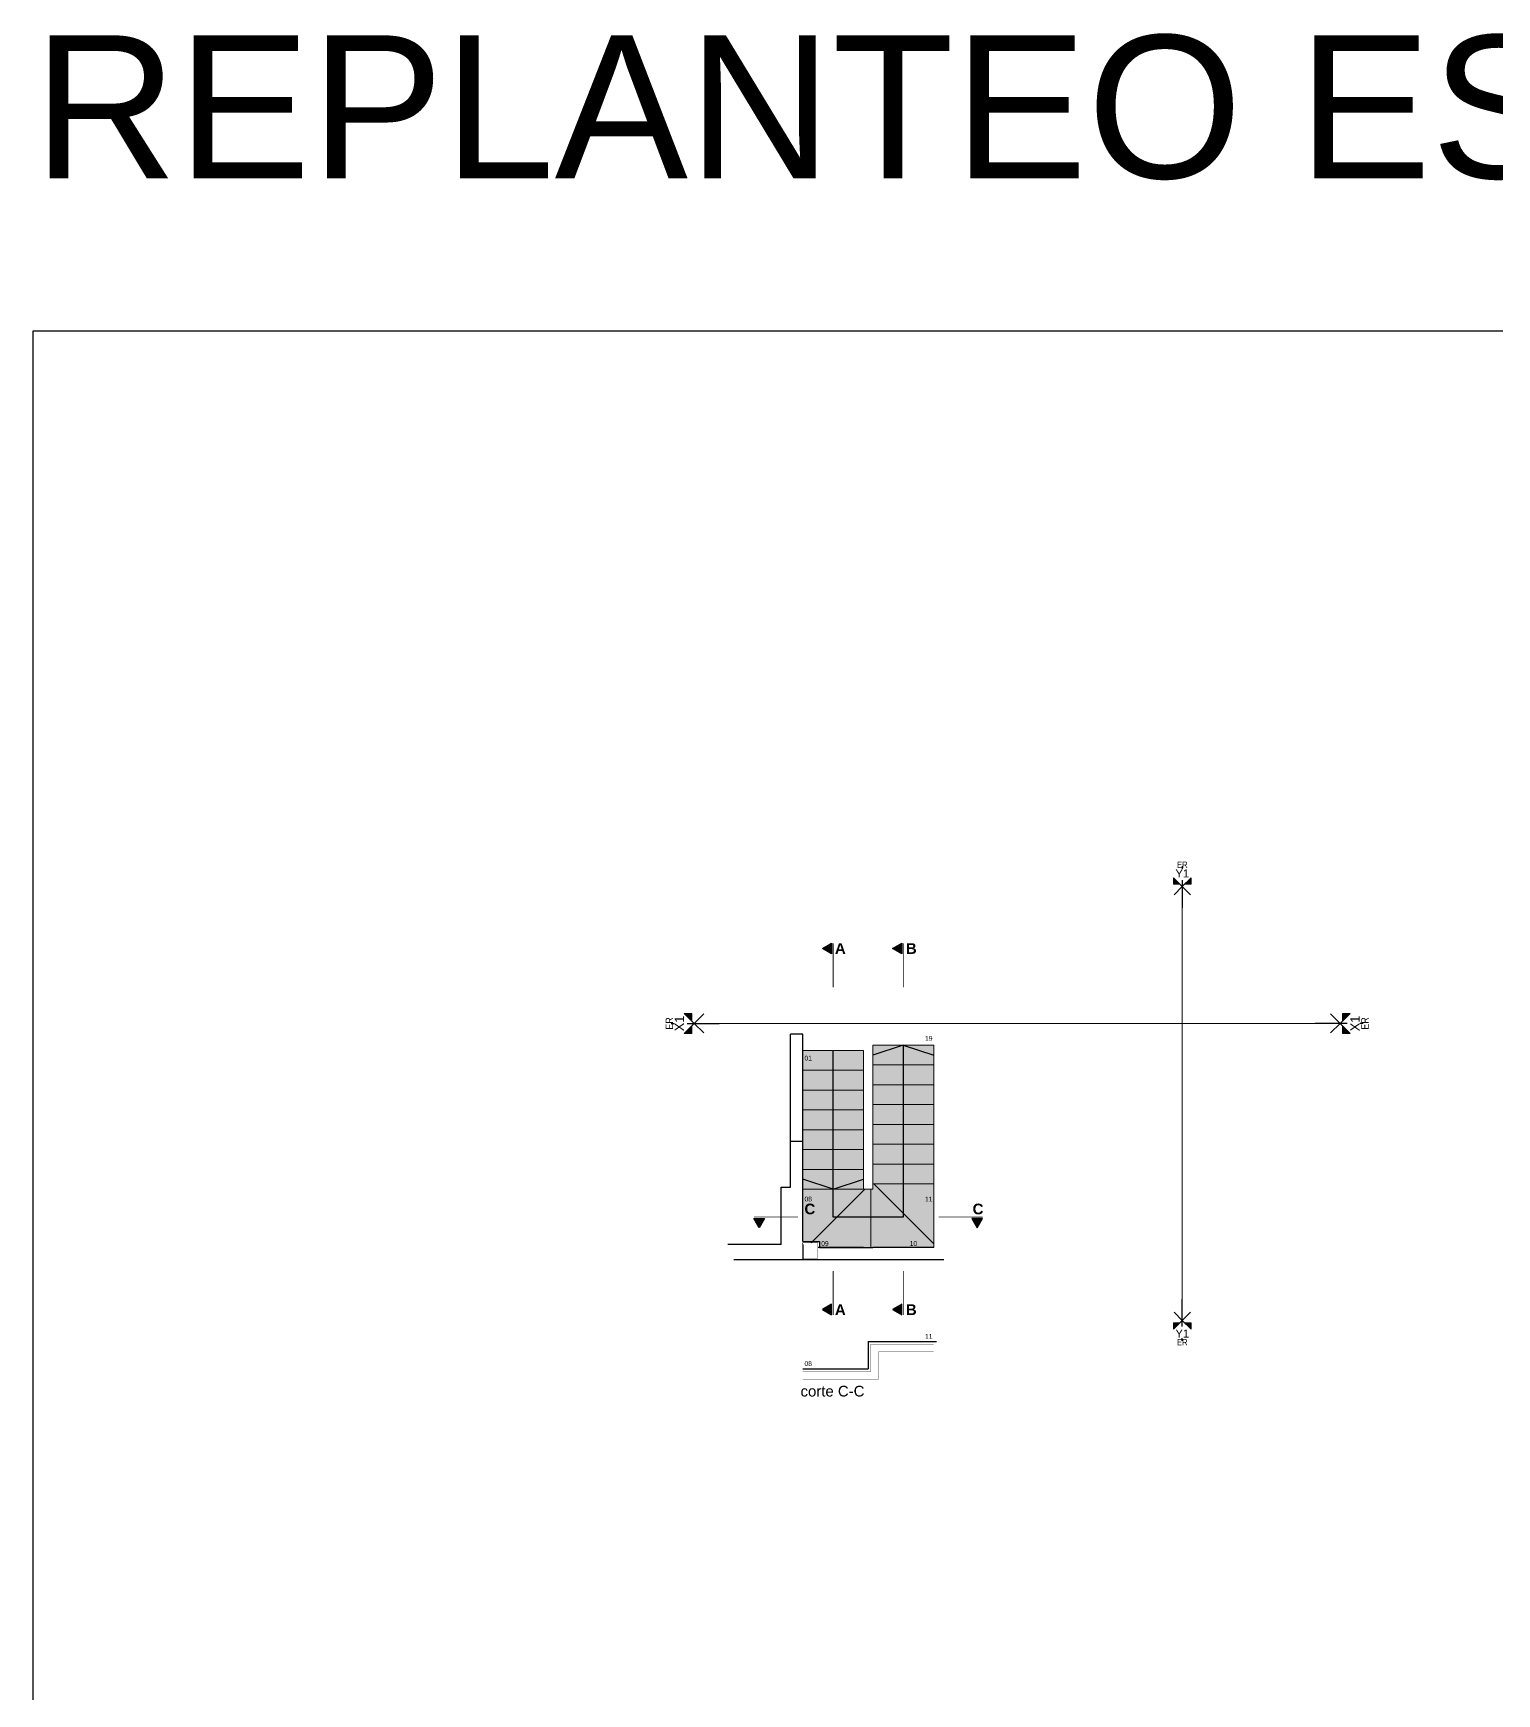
# Model space of a CAD drawing. Header units: millimetres. Extents: x 11902 to 12193, y 9935 to 10135.
# Drawn here: x 11902.22 to 11921.42, y 10024.02 to 10045.81 of the extents above; entities that cross this region are included whole.
import ezdxf
from ezdxf.enums import TextEntityAlignment as Align

# ---------------------------------------------------------------- set-up
doc = ezdxf.new("R2010")
doc.units = ezdxf.units.MM
doc.linetypes.add('CENTRO2', pattern=[28.575, 19.05, -3.175, 3.175, -3.175])
for name, color, linetype in [('0-HATCH', 7, 'Continuous'), ('01-MUROS', 7, 'Continuous'), ('02-CARPINTERÍAS', 62, 'Continuous'), ('03-PROYECCIONES', 14, 'Continuous')]:
    doc.layers.add(name, color=color, linetype=linetype)
doc.layers.add('001-EJES REPLANTEO', color=20, linetype='Continuous', lineweight=18)
doc.layers.add('06-SOLADOS', color=252, linetype='Continuous', lineweight=25)
doc.styles.get("Standard").update_dxf_attribs({"font": 'arial.ttf'})

# ---------------------------------------------------------------- blocks, each defined once
blk = doc.blocks.new('Eje Replanteo')
h = blk.add_hatch(color=256)
h.paths.add_polyline_path([(0.229, 0.793), (0.06, 0.624), (0.229, 0.624)])
h.paths.add_polyline_path([(-0.229, 0.793), (-0.229, 0.624), (-0.06, 0.624)])
for points in [[(0.217, 0.348), (0, 0.564), (-0.229, 0.793), (-0.229, 0.624), (-0.06, 0.624)], [(-0.217, 0.348), (0, 0.564), (0.229, 0.793), (0.229, 0.624), (0.06, 0.624)]]:
    blk.add_lwpolyline(points)
at = {"linetype": 'CENTRO2', "lineweight": 30}
for points in [[(0, 1.094), (0, 1.025)], [(0, 0.725), (0, 0)]]:
    blk.add_lwpolyline(points, dxfattribs=at)
at = {"width": 0.85}
blk.add_attdef('ER', text='', height=0.17, dxfattribs=at).set_placement((0, 1.133), align=Align.MIDDLE_CENTER)
at = {"color": 1}
blk.add_attdef('EJE', text='', height=0.21, dxfattribs=at).set_placement((0, 0.905), align=Align.MIDDLE_CENTER)

msp = doc.modelspace()

# ---------------------------------------------------------------- hatches: boundary and pattern name
at = {"transparency": 33554687}
h = msp.add_hatch(color=256, dxfattribs=at)
h.dxf.hatch_style = 1
h.paths.add_polyline_path([(11912.5748, 10033.7967), (11912.6963, 10033.8669), (11912.6963, 10033.7265)])
h = msp.add_hatch(color=256, dxfattribs=at)
h.dxf.hatch_style = 1
h.paths.add_polyline_path([(11913.4948, 10033.7967), (11913.6163, 10033.8669), (11913.6163, 10033.7265)])
at = {"true_color": 0xe0e0e0}
h = msp.add_hatch(color=254, dxfattribs=at)
h.dxf.hatch_style = 1
h.paths.add_polyline_path([(11913.1166, 10032.4594), (11912.3166, 10032.4594), (11912.3166, 10029.9544), (11912.5366, 10029.9544), (11912.5366, 10029.8744), (11914.0327, 10029.8744), (11914.0327, 10032.5294), (11913.2366, 10032.5294), (11913.2366, 10030.6394), (11913.1166, 10030.6394)])
at = {"transparency": 33554687}
h = msp.add_hatch(color=256, dxfattribs=at)
h.dxf.hatch_style = 1
h.paths.add_polyline_path([(11911.7474, 10030.1327), (11911.6772, 10030.2542), (11911.8176, 10030.2542)])
h = msp.add_hatch(color=256, dxfattribs=at)
h.dxf.hatch_style = 1
h.paths.add_polyline_path([(11914.6057, 10030.1327), (11914.6759, 10030.2542), (11914.5355, 10030.2542)])
h = msp.add_hatch(color=256, dxfattribs=at)
h.dxf.hatch_style = 1
h.paths.add_polyline_path([(11912.5748, 10029.0599), (11912.6963, 10028.9897), (11912.6963, 10029.1301)])
h = msp.add_hatch(color=256, dxfattribs=at)
h.dxf.hatch_style = 1
h.paths.add_polyline_path([(11913.4948, 10029.0599), (11913.6163, 10028.9897), (11913.6163, 10029.1301)])

# ---------------------------------------------------------------- linework, layer by layer
at = {"color": 97, "lineweight": 15, "true_color": 0x2e8c22}
for p, q in [((11913.1166, 10032.4594), (11912.3166, 10032.4594)), ((11913.1166, 10032.4594), (11913.1166, 10030.6394)), ((11913.2366, 10032.5294), (11913.2366, 10030.6394)), ((11913.2366, 10032.5294), (11914.0366, 10032.5294)), ((11914.0366, 10032.5294), (11914.0366, 10029.8744)), ((11913.1166, 10032.1994), (11912.3166, 10032.1994)), ((11913.2366, 10032.2694), (11914.0366, 10032.2694)), ((11913.1166, 10031.9394), (11912.3166, 10031.9394)), ((11913.2366, 10032.0094), (11914.0366, 10032.0094)), ((11913.1166, 10031.6794), (11912.3166, 10031.6794)), ((11913.2366, 10031.7494), (11914.0366, 10031.7494)), ((11913.2366, 10031.4894), (11914.0366, 10031.4894)), ((11913.1166, 10031.4194), (11912.3166, 10031.4194)), ((11913.2366, 10031.2294), (11914.0366, 10031.2294)), ((11913.1166, 10031.1594), (11912.3166, 10031.1594)), ((11913.1166, 10030.8994), (11912.3166, 10030.8994)), ((11913.2366, 10030.9694), (11914.0366, 10030.9694)), ((11913.2366, 10030.6394), (11912.3166, 10030.6394)), ((11912.426, 10029.9344), (11913.131, 10030.6394)), ((11913.2116, 10030.6394), (11913.2116, 10029.8744)), ((11913.2366, 10030.7094), (11914.0366, 10030.7094)), ((11914.0366, 10029.9239), (11913.251, 10030.7094))]:
    msp.add_line(p, q, dxfattribs=at)
at = {"color": 6}
for p, q in [((11913.1766, 10028.6426), (11913.1766, 10028.2836)), ((11913.1766, 10028.6426), (11914.0725, 10028.6426)), ((11912.3166, 10028.2836), (11913.1766, 10028.2836))]:
    msp.add_line(p, q, dxfattribs=at)
for points in [[(11912.5748, 10033.7967), (11912.6963, 10033.8669), (11912.6963, 10033.7265)], [(11913.4948, 10033.7967), (11913.6163, 10033.8669), (11913.6163, 10033.7265)], [(11911.7474, 10030.1327), (11911.6772, 10030.2542), (11911.8176, 10030.2542)], [(11914.6057, 10030.1327), (11914.6759, 10030.2542), (11914.5355, 10030.2542)], [(11912.5748, 10029.0599), (11912.6963, 10028.9897), (11912.6963, 10029.1301)], [(11913.4948, 10029.0599), (11913.6163, 10028.9897), (11913.6163, 10029.1301)]]:
    msp.add_lwpolyline(points, close=True)
at = {"const_width": 0.01}
for points in [[(11912.7166, 10033.8669), (11912.7166, 10033.2902)], [(11913.6366, 10033.8669), (11913.6366, 10033.2902)], [(11911.6772, 10030.2744), (11912.254, 10030.2744)], [(11914.6759, 10030.2744), (11914.0991, 10030.2744)], [(11912.7166, 10028.9897), (11912.7166, 10029.5665)], [(11913.6366, 10028.9897), (11913.6366, 10029.5665)]]:
    msp.add_lwpolyline(points, dxfattribs=at)
at = {"color": 97, "true_color": 0x2e8c22, "const_width": 0.005}
msp.add_lwpolyline([(11912.3166, 10029.9344), (11912.3166, 10029.7344), (11912.5166, 10029.7344), (11912.5166, 10029.9344)], close=True, dxfattribs=at)
for points in [[(11913.2116, 10028.2486), (11913.2116, 10028.6076), (11914.0366, 10028.6076)], [(11913.3116, 10028.1486), (11913.3116, 10028.5076), (11914.0366, 10028.5076)], [(11913.2116, 10028.2486), (11912.3166, 10028.2486)], [(11913.3116, 10028.1486), (11912.3166, 10028.1486)]]:
    msp.add_lwpolyline(points, dxfattribs=at)
at = {"layer": '0-HATCH'}
msp.add_line((11912.3166, 10031.2644), (11912.1566, 10031.2644), dxfattribs=at)
at = {"layer": '001-EJES REPLANTEO'}
for p, q in [((11917.2966, 10034.6123), (11917.2966, 10028.9166)), ((11919.0418, 10032.8144), (11911.2195, 10032.8144))]:
    msp.add_line(p, q, dxfattribs=at)
at = {"layer": '01-MUROS'}
for p, q in [((11912.1566, 10030.6644), (11912.1566, 10032.6744)), ((11912.3166, 10029.9544), (11912.3166, 10032.6744)), ((11912.0366, 10030.6644), (11912.1566, 10030.6644)), ((11912.3166, 10029.9544), (11912.5366, 10029.9544)), ((11912.5366, 10029.9544), (11912.5366, 10029.8744)), ((11912.0366, 10029.9144), (11911.3362, 10029.9144)), ((11914.1666, 10029.7144), (11911.4127, 10029.7144)), ((11912.3166, 10029.9144), (11912.3166, 10029.7144)), ((11913.1166, 10029.8744), (11912.5166, 10029.8744)), ((11912.5366, 10029.8744), (11913.1116, 10029.8744)), ((11914.0366, 10029.8744), (11913.2366, 10029.8744))]:
    msp.add_line(p, q, dxfattribs=at)
for points in [[(11912.3166, 10032.6744), (11912.1566, 10032.6744)], [(11912.0366, 10029.9144), (11912.0366, 10030.6644)]]:
    msp.add_lwpolyline(points, dxfattribs=at)
at = {"layer": '02-CARPINTERÍAS'}
msp.add_lwpolyline([(11902.2223, 10041.9003), (11942.0858, 10041.9003), (11942.0858, 10011.7043), (11902.2223, 10011.7043)], close=True, dxfattribs=at)
at = {"layer": '03-PROYECCIONES'}
for points in [[(11913.6366, 10032.5294), (11913.6366, 10030.2744), (11912.7166, 10030.2744), (11912.7166, 10032.4594)], [(11913.6366, 10032.5294), (11913.2366, 10032.3994)], [(11913.6366, 10032.5294), (11914.0366, 10032.3994)], [(11912.7166, 10030.6394), (11912.3166, 10030.7694)], [(11912.7166, 10030.6394), (11913.1166, 10030.7694)]]:
    msp.add_lwpolyline(points, dxfattribs=at)
at = {"layer": '06-SOLADOS'}
msp.add_line((11913.1166, 10029.8744), (11913.2366, 10029.8744), dxfattribs=at)

# ---------------------------------------------------------------- block references
at = {"layer": '001-EJES REPLANTEO', "xscale": 0.5, "yscale": 0.5, "zscale": 0.5}
msp.add_blockref('Eje Replanteo', (11917.2966, 10034.3302), dxfattribs=at).add_auto_attribs({'EJE': 'Y1', 'ER': 'ER'})
at = {"layer": '001-EJES REPLANTEO', "xscale": 0.5749999999999993, "yscale": 0.5749999999999993, "zscale": 0.5, "rotation": 90.00000000000001}
msp.add_blockref('Eje Replanteo', (11911.2195, 10032.8144), dxfattribs=at).add_auto_attribs({'EJE': 'X1', 'ER': 'ER'})
at = {"layer": '001-EJES REPLANTEO'}
ref = msp.add_blockref('Eje Replanteo', (11919.0418, 10032.8144), dxfattribs=dict(at, xscale=-0.5749999999999993, yscale=0.5749999999999993, zscale=0.5, rotation=270))
ref.add_attrib('EJE', 'X1', dxfattribs={"layer": '0', "color": 1, "height": 0.12075, "rotation": 90}).set_placement((11919.5627, 10032.8144), align=Align.MIDDLE_CENTER)
ref.add_attrib('ER', 'ER', dxfattribs={"layer": '0', "height": 0.09775, "rotation": 90, "width": 0.85}).set_placement((11919.6931, 10032.8144), align=Align.MIDDLE_CENTER)
ref = msp.add_blockref('Eje Replanteo', (11917.2966, 10029.1987), dxfattribs=dict(at, xscale=-0.5, yscale=0.5, zscale=0.5, rotation=180))
ref.add_attrib('EJE', 'Y1', dxfattribs={"layer": '0', "color": 1, "height": 0.105}).set_placement((11917.2966, 10028.7458), align=Align.MIDDLE_CENTER)
ref.add_attrib('ER', 'ER', dxfattribs={"layer": '0', "height": 0.085, "width": 0.85}).set_placement((11917.2966, 10028.6323), align=Align.MIDDLE_CENTER)

# ---------------------------------------------------------------- texts
at = {"color": 3, "insert": (11902.2223, 10045.7795), "char_height": 1.875, "attachment_point": 1}
msp.add_mtext_dynamic_manual_height_columns('REPLANTEO ESCALERA', width=84.293339, gutter_width=12.5, heights=[0], dxfattribs=at)
at = {"char_height": 0.140306}
for s, insert, attachment_point in [('\\pi0.66504;{\\fArial|b1|i0|c0|p34;A}', (11912.0746, 10033.8677), 1), ('\\pi0.67667;{\\fArial|b1|i0|c0|p34;B}', (11912.9946, 10033.8677), 1), ('{\\fArial|b1|i0|c0|p34;C}', (11912.4814, 10030.308), 9), ('\\pi0.67432;{\\fArial|b1|i0|c0|p34;C}', (11913.8717, 10030.308), 7), ('\\pi0.66504;{\\fArial|b1|i0|c0|p34;A}', (11912.0746, 10028.9889), 7), ('\\pi0.67667;{\\fArial|b1|i0|c0|p34;B}', (11912.9946, 10028.9889), 7), ('\\pi0.32384;corte C-C', (11911.9648, 10027.9176), 7)]:
    msp.add_mtext_dynamic_manual_height_columns(s, width=1.470858, gutter_width=12.5, heights=[0], dxfattribs=dict(at, insert=insert, attachment_point=attachment_point))
at = {"layer": '03-PROYECCIONES', "char_height": 0.0625}
for s, insert, attachment_point in [('19', (11913.9228, 10032.6505), 1), ('01', (11912.3407, 10032.3905), 1), ('08', (11912.3407, 10030.5421), 1), ('11', (11913.9228, 10030.5421), 1), ('09', (11912.5601, 10029.9586), 1), ('10', (11913.818, 10029.9586), 3), ('11', (11913.9228, 10028.739), 1), ('08', (11912.3407, 10028.3829), 1)]:
    msp.add_mtext_dynamic_manual_height_columns(s, width=1.470858, gutter_width=12.5, heights=[0], dxfattribs=dict(at, insert=insert, attachment_point=attachment_point))

doc.saveas('drawing.dxf')
